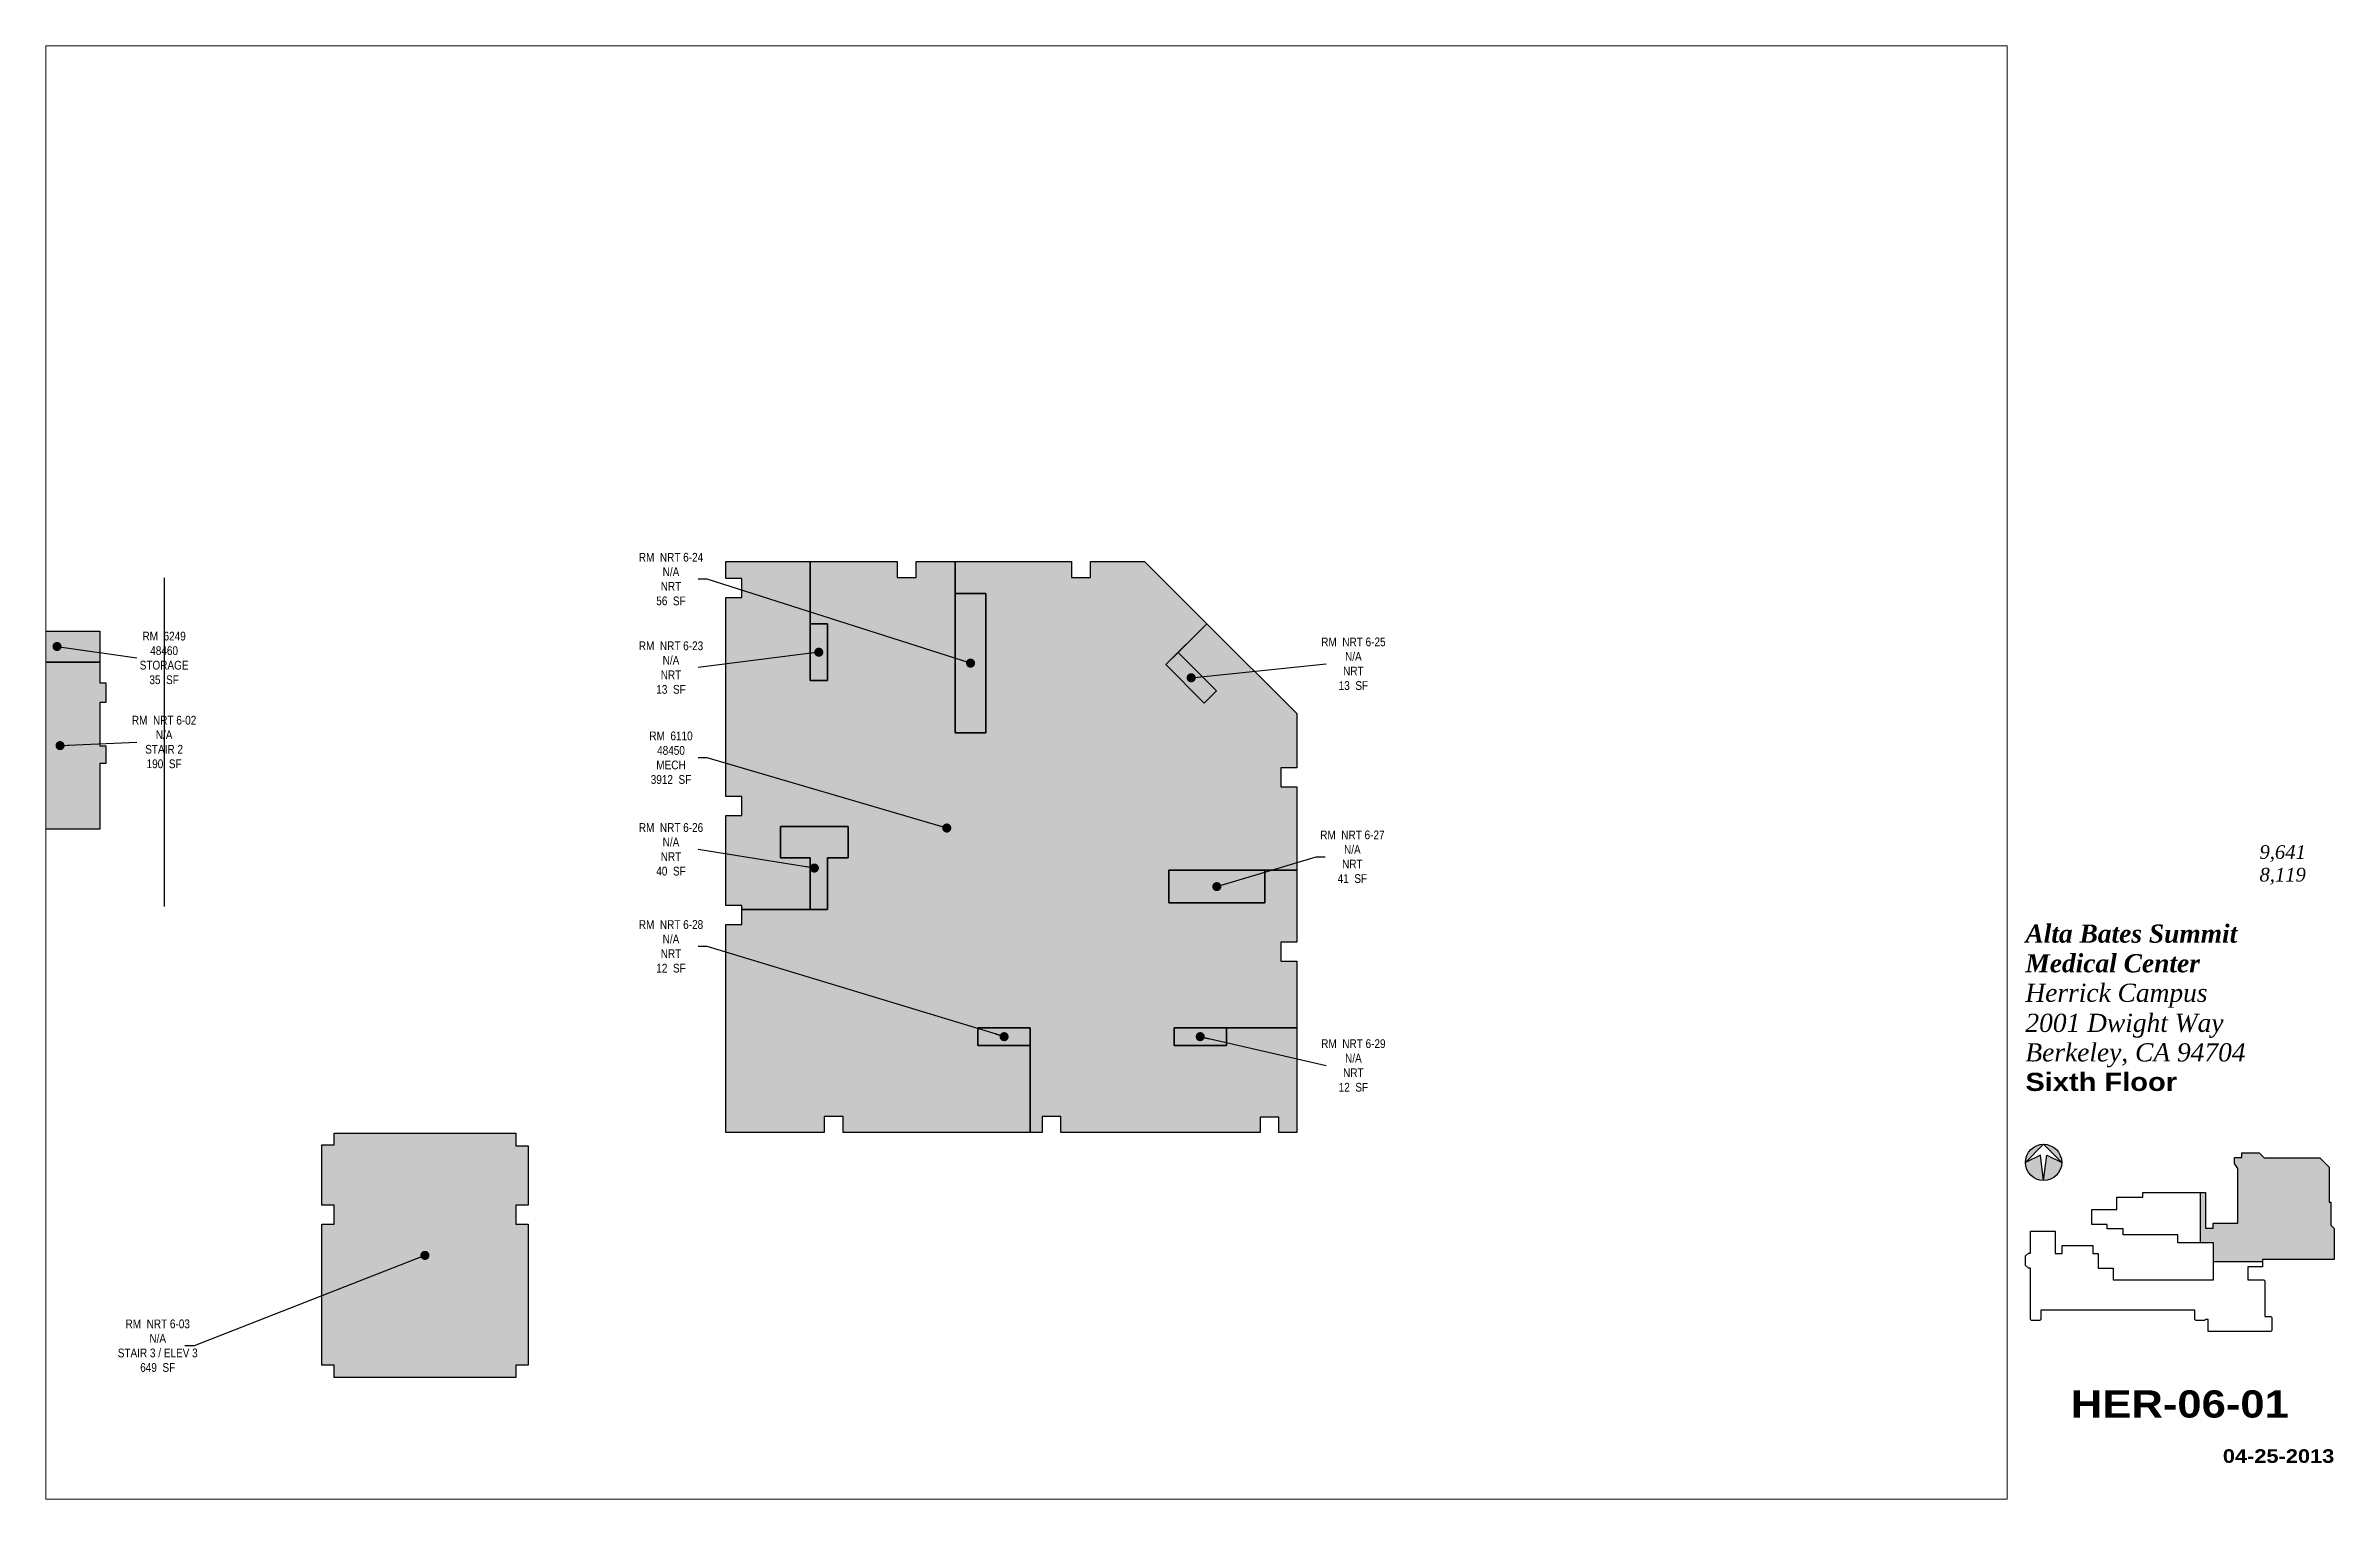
# Paper-space layout '01' of a CAD drawing. Header units: inches. Extents: x 0.9 to 16.7, y 0.5 to 10.5.
# The model-space entities are those that its viewports show. They can reach past a viewport. Long polylines and large blocks are cut down to what shows.
import ezdxf
from ezdxf.enums import TextEntityAlignment as Align

# ---------------------------------------------------------------- set-up
doc = ezdxf.new("R2010")
doc.units = ezdxf.units.IN
doc.header["$LTSCALE"] = 48
doc.header["$MEASUREMENT"] = 0
doc.layers.get('Defpoints').update_dxf_attribs({"color": 31})
for name, color, linetype in [('0-LABEL', 3, 'Continuous'), ('1-NRT', 200, 'Continuous'), ('1-NRT-PTN', 253, 'Continuous'), ('4-OCC', 6, 'Continuous'), ('4-OCC-PTN', 95, 'Continuous'), ('T-8', 8, 'Continuous')]:
    doc.layers.add(name, color=color, linetype=linetype)
doc.layers.add('T-VWPRT', color=1, linetype='Continuous', plot=False)
doc.styles.add('ArialB', font='')
doc.styles.add('ArialN', font='ARIALN.TTF')
doc.styles.add('TimesI', font='timesi.ttf')
doc.styles.add('TimesIB', font='timesbi.ttf')
doc.styles.get('ArialB').set_extended_font_data('Arial Black')
doc.dimstyles.new('AB-200', dxfattribs={"dimscale": 200, "dimtxt": 0.070312, "dimasz": 0.0625, "dimexe": 0.0625, "dimexo": 0.125, "dimgap": 0.1875, "dimtad": 0, "dimdec": 4, "dimrnd": 0.0625, "dimzin": 0, "dimdsep": 46, "dimlunit": 4, "dimtxsty": 'ArialN', "dimblk": 'ARCHTICK', "dimcen": 0.0625, "dimclrd": 256, "dimclre": 256, "dimclrt": 256, "dimadec": 0, "dimazin": 0, "dimtfac": 1, "dimtdec": 4, "dimtofl": 0, "dimtmove": 2, "dimatfit": 3, "dimldrblk": 'DOT', "dimfxl": 0, "dimfrac": 2, "dimtolj": 1, "dimtzin": 0, "dimlwd": -1, "dimlwe": -1, "dimarcsym": 0})

# ---------------------------------------------------------------- blocks, each defined once
blk = doc.blocks.new('n-arrow')
h = blk.add_hatch(color=256)
h.paths.add_polyline_path([(0, 0.125), (0.125, 0, 0.414214)])
h.paths.add_polyline_path([(0, 0.125, 0.414214), (-0.125, 0), (0.051, 0.022)])
h = blk.add_hatch(color=256)
h.paths.add_polyline_path([(0.051, -0.022), (-0.125, 0, 0.414214), (0, -0.125)])
h.paths.add_polyline_path([(0.125, 0), (0, -0.125, 0.414214)])
for p, q in [((-0.125, 0), (0.051, 0.022)), ((-0.125, 0), (0.051, -0.022)), ((0, 0.125), (0.125, 0)), ((0.051, 0.022), (0, 0.125)), ((0, -0.125), (0.125, 0)), ((0.051, -0.022), (0, -0.125))]:
    blk.add_line(p, q)
blk.add_circle((0, 0), 0.125)
blk = doc.blocks.new('AB-TB-text')
for tag, style, p in [('GROSS', 'TimesI', (1.93, 4.406)), ('USEABLE', 'TimesI', (1.93, 4.25)), ('DATE', 'ArialB', (2.125, 0.25))]:
    blk.add_attdef(tag, text='', height=0.0938, dxfattribs=dict(style=style)).set_placement(p, align=Align.RIGHT)
for tag, style, p in [('CAMPUS', 'TimesIB', (0, 3.75)), ('PAVILION', 'TimesI', (0, 3.547)), ('BUILDING', 'TimesI', (0, 3.34)), ('STREET', 'TimesI', (0, 3.137)), ('FLOOR', 'ArialB', (0, 2.934))]:
    blk.add_attdef(tag, text='', height=0.125, dxfattribs=dict(style=style)).set_placement(p, align=Align.TOP_LEFT)
at = {"style": 'ArialB'}
blk.add_attdef('DWG#', text='', height=0.188, dxfattribs=at).set_placement((1.062, 0.749), align=Align.TOP_CENTER)
blk = doc.blocks.new('_ArchTick')
at = {"const_width": 0.15}
blk.add_lwpolyline([(-0.5, -0.5), (0.5, 0.5)], dxfattribs=at)
blk = doc.blocks.new('_Dot')
at = {"lineweight": -2}
blk.add_line((-0.5, 0), (-1, 0), dxfattribs=at)
at = {"const_width": 0.5}
blk.add_lwpolyline([(-0.25, 0, 1), (0.25, 0, 1)], format="xyb", close=True, dxfattribs=at)

msp = doc.modelspace()

# ---------------------------------------------------------------- hatches: boundary and pattern name
at = {"layer": '1-NRT-PTN'}
for points in [[(4215.5, 2268), (4257.5, 2268), (4257.5, 2076), (4215.5, 2076)], [(4015.7, 2226), (4039.7, 2226), (4039.7, 2148), (4015.7, 2148)], [(4505.2, 2169.9), (4558.2, 2116.8), (4575.2, 2133.8), (4522.2, 2186.8)], [(2920.5, 1943.5), (2920.5, 2173.5), (3037.8, 2173.5), (3037.8, 2145), (3046.1, 2145), (3046.1, 2118), (3037.8, 2118), (3037.8, 2058), (3046.1, 2058), (3046.1, 2034), (3037.8, 2034), (3037.8, 1943.5)], [(3975, 1904), (3975, 1947), (4068, 1947), (4068, 1904), (4039.7, 1904), (4039.7, 1833), (4015.7, 1833), (4015.7, 1904)], [(4509.5, 1887), (4641.5, 1887), (4641.5, 1842), (4509.5, 1842)], [(4246.7, 1670), (4318.7, 1670), (4318.7, 1646), (4246.7, 1646)], [(4516.7, 1670), (4588.7, 1670), (4588.7, 1646), (4516.7, 1646)], [(3610.5, 1189), (3360.5, 1189), (3360.5, 1206), (3343.5, 1206), (3343.5, 1400), (3360.5, 1400), (3360.5, 1426), (3343.5, 1426), (3343.5, 1509), (3360.5, 1509), (3360.5, 1525), (3610.5, 1525), (3610.5, 1508), (3627.5, 1508), (3627.5, 1426), (3610.5, 1426), (3610.5, 1400), (3627.5, 1400), (3627.5, 1206), (3610.5, 1206)]]:
    msp.add_hatch(color=256, dxfattribs=at).paths.add_polyline_path(points)
at = {"layer": '4-OCC-PTN'}
for color, points in [(55, [(3899.5, 1526), (3899.5, 1812.5), (3921.5, 1812.5), (3921.5, 1833), (4039.7, 1833), (4039.7, 1904), (4068, 1904), (4068, 1947), (3975, 1947), (3975, 1904), (4015.7, 1904), (4015.7, 1833), (3921.5, 1833), (3921.5, 1838.5), (3899.5, 1838.5), (3899.5, 1962.5), (3921.5, 1962.5), (3921.5, 1988.5), (3899.5, 1988.5), (3899.5, 2262.5), (3921.5, 2262.5), (3921.5, 2288.5), (3899.5, 2288.5), (3899.5, 2312), (4015.7, 2312), (4015.7, 2148), (4039.7, 2148), (4039.7, 2226), (4015.7, 2226), (4015.7, 2312), (4135.5, 2312), (4135.5, 2290), (4161.5, 2290), (4161.5, 2312), (4215.5, 2312), (4215.5, 2076), (4257.5, 2076), (4257.5, 2268), (4215.5, 2268), (4215.5, 2312), (4375.5, 2312), (4375.5, 2290), (4401.5, 2290), (4401.5, 2312), (4476, 2312), (4561.7, 2226.3), (4505.2, 2169.9), (4558.2, 2116.8), (4575.2, 2133.8), (4522.2, 2186.8), (4561.7, 2226.3), (4685.5, 2102.5), (4685.5, 2028), (4663.5, 2028), (4663.5, 2002), (4685.5, 2002), (4685.5, 1887), (4509.5, 1887), (4509.5, 1842), (4641.5, 1842), (4641.5, 1887), (4685.5, 1887), (4685.5, 1788), (4663.5, 1788), (4663.5, 1762), (4685.5, 1762), (4685.5, 1670), (4516.7, 1670), (4516.7, 1646), (4588.7, 1646), (4588.7, 1670), (4685.5, 1670), (4685.5, 1526), (4661, 1526), (4661, 1547), (4635, 1547), (4635, 1526), (4361, 1526), (4361, 1548), (4335, 1548), (4335, 1526), (4318.7, 1526), (4318.7, 1670), (4246.7, 1670), (4246.7, 1646), (4318.7, 1646), (4318.7, 1526), (4061, 1526), (4061, 1548), (4035, 1548), (4035, 1526)]), (201, [(2920.5, 2216.2), (3037.8, 2216.2), (3037.8, 2173.5), (2920.5, 2173.5)])]:
    msp.add_hatch(color=color, dxfattribs=at).paths.add_polyline_path(points)

# ---------------------------------------------------------------- linework, layer by layer
at = {"layer": '1-NRT'}
for points in [[(4215.5, 2268), (4257.5, 2268), (4257.5, 2076), (4215.5, 2076)], [(4015.7, 2226), (4039.7, 2226), (4039.7, 2148), (4015.7, 2148)], [(4505.2, 2169.9), (4558.2, 2116.8), (4575.2, 2133.8), (4522.2, 2186.8)], [(2920.5, 1943.5), (2920.5, 2173.5), (3037.8, 2173.5), (3037.8, 2145), (3046.1, 2145), (3046.1, 2118), (3037.8, 2118), (3037.8, 2058), (3046.1, 2058), (3046.1, 2034), (3037.8, 2034), (3037.8, 1943.5)], [(3975, 1904), (3975, 1947), (4068, 1947), (4068, 1904), (4039.7, 1904), (4039.7, 1833), (4015.7, 1833), (4015.7, 1904)], [(4509.5, 1887), (4641.5, 1887), (4641.5, 1842), (4509.5, 1842)], [(4246.7, 1670), (4318.7, 1670), (4318.7, 1646), (4246.7, 1646)], [(4516.7, 1670), (4588.7, 1670), (4588.7, 1646), (4516.7, 1646)], [(3610.5, 1189), (3360.5, 1189), (3360.5, 1206), (3343.5, 1206), (3343.5, 1400), (3360.5, 1400), (3360.5, 1426), (3343.5, 1426), (3343.5, 1509), (3360.5, 1509), (3360.5, 1525), (3610.5, 1525), (3610.5, 1508), (3627.5, 1508), (3627.5, 1426), (3610.5, 1426), (3610.5, 1400), (3627.5, 1400), (3627.5, 1206), (3610.5, 1206)]]:
    msp.add_lwpolyline(points, close=True, dxfattribs=at)
at = {"layer": '4-OCC'}
for points in [[(3899.5, 1526), (3899.5, 1812.5), (3921.5, 1812.5), (3921.5, 1833), (4039.7, 1833), (4039.7, 1904), (4068, 1904), (4068, 1947), (3975, 1947), (3975, 1904), (4015.7, 1904), (4015.7, 1833), (3921.5, 1833), (3921.5, 1838.5), (3899.5, 1838.5), (3899.5, 1962.5), (3921.5, 1962.5), (3921.5, 1988.5), (3899.5, 1988.5), (3899.5, 2262.5), (3921.5, 2262.5), (3921.5, 2288.5), (3899.5, 2288.5), (3899.5, 2312), (4015.7, 2312), (4015.7, 2148), (4039.7, 2148), (4039.7, 2226), (4015.7, 2226), (4015.7, 2312), (4135.5, 2312), (4135.5, 2290), (4161.5, 2290), (4161.5, 2312), (4215.5, 2312), (4215.5, 2076), (4257.5, 2076), (4257.5, 2268), (4215.5, 2268), (4215.5, 2312), (4375.5, 2312), (4375.5, 2290), (4401.5, 2290), (4401.5, 2312), (4476, 2312), (4561.7, 2226.3), (4505.2, 2169.9), (4558.2, 2116.8), (4575.2, 2133.8), (4522.2, 2186.8), (4561.7, 2226.3), (4685.5, 2102.5), (4685.5, 2028), (4663.5, 2028), (4663.5, 2002), (4685.5, 2002), (4685.5, 1887), (4509.5, 1887), (4509.5, 1842), (4641.5, 1842), (4641.5, 1887), (4685.5, 1887), (4685.5, 1788), (4663.5, 1788), (4663.5, 1762), (4685.5, 1762), (4685.5, 1670), (4516.7, 1670), (4516.7, 1646), (4588.7, 1646), (4588.7, 1670), (4685.5, 1670), (4685.5, 1526), (4661, 1526), (4661, 1547), (4635, 1547), (4635, 1526), (4361, 1526), (4361, 1548), (4335, 1548), (4335, 1526), (4318.7, 1526), (4318.7, 1670), (4246.7, 1670), (4246.7, 1646), (4318.7, 1646), (4318.7, 1526), (4061, 1526), (4061, 1548), (4035, 1548), (4035, 1526)], [(2920.5, 2216.2), (3037.8, 2216.2), (3037.8, 2173.5), (2920.5, 2173.5)]]:
    msp.add_lwpolyline(points, close=True, dxfattribs=at)
at = {"layer": 'Defpoints'}
msp.add_line((3126.5, 2289.5), (3126.5, 1837.2), dxfattribs=at)

# ---------------------------------------------------------------- texts
at = {"layer": '0-LABEL', "char_height": 12, "attachment_point": 5, "style": 'ArialN'}
for s, insert in [('RM  NRT 6-24\\PN/A\\PNRT\\P56  SF', (3824.2, 2287.6)), ('RM  6249\\P48460\\PSTORAGE\\P35  SF', (3126.5, 2179.1)), ('RM  NRT 6-25\\PN/A\\PNRT\\P13  SF', (4763.5, 2171.1)), ('RM  NRT 6-23\\PN/A\\PNRT\\P13  SF', (3824.2, 2165.8)), ('RM  NRT 6-02\\PN/A\\PSTAIR 2\\P190  SF', (3126.5, 2063.4)), ('RM  6110\\P48450\\PMECH\\P3912  SF', (3824.2, 2041.8)), ('RM  NRT 6-26\\PN/A\\PNRT\\P40  SF', (3824.2, 1915.7)), ('RM  NRT 6-27\\PN/A\\PNRT\\P41  SF', (4762.1, 1905.5)), ('RM  NRT 6-28\\PN/A\\PNRT\\P12  SF', (3824.2, 1782.2)), ('RM  NRT 6-29\\PN/A\\PNRT\\P12  SF', (4763.5, 1618.3)), ('RM  NRT 6-03\\PN/A\\PSTAIR 3 / ELEV 3\\P649  SF', (3117.7, 1232.7))]:
    msp.add_mtext(s, dxfattribs=dict(at, insert=insert))

# ---------------------------------------------------------------- leaders
at = {"layer": '0-LABEL', "annotation_type": 0, "has_hookline": 1}
for points, hookline_direction, text_width in [([(4236.5, 2172), (3874.2, 2287.6), (3861.7, 2287.6)], 1, 86.9), ([(2979.1, 2194.9), (3089, 2179.1)], 0, 65.9), ([(4027.7, 2187), (3861.7, 2165.8)], 1, 86.9), ([(4540.2, 2151.8), (4726, 2171.1)], 0, 87), ([(2983.3, 2058.5), (3089, 2063.4)], 0, 86.8), ([(4203.8, 1945.1), (3874.2, 2041.8), (3861.7, 2041.8)], 1, 57.9), ([(4021.5, 1890), (3861.7, 1915.7)], 1, 86.9), ([(4575.5, 1864.5), (4712.1, 1905.5), (4724.6, 1905.5)], 0, 86.9), ([(4282.7, 1658), (3874.2, 1782.2), (3861.7, 1782.2)], 1, 86.9), ([(4552.7, 1658), (4726, 1618.3)], 0, 86.9), ([(3485.5, 1357), (3167.7, 1232.7), (3155.2, 1232.7)], 1, 108.8)]:
    msp.add_leader(points, dimstyle='AB-200', dxfattribs=dict(at, hookline_direction=hookline_direction, text_width=text_width))

psp = doc.layouts.new('01')

# ---------------------------------------------------------------- hatches: boundary and pattern name
at = {"layer": 'T-8'}
psp.add_hatch(color=256, dxfattribs=at).paths.add_polyline_path([(16.206, 2.849), (16.172, 2.884), (16.051, 2.884), (16.051, 2.851), (16.001, 2.851), (16.001, 2.81), (16.025, 2.776), (16.025, 2.399), (15.854, 2.399), (15.854, 2.365), (15.802, 2.365), (15.802, 2.61), (15.766, 2.61), (15.766, 2.264), (15.856, 2.264), (15.856, 2.133), (16.194, 2.133), (16.194, 2.149), (16.688, 2.149), (16.688, 2.362), (16.664, 2.386), (16.664, 2.544), (16.653, 2.544), (16.653, 2.784), (16.589, 2.848)])

# ---------------------------------------------------------------- linework, layer by layer
for p, q in [((15.766, 2.264), (15.766, 2.61)), ((16.194, 2.133), (15.856, 2.133))]:
    psp.add_line(p, q, dxfattribs=at)
psp.add_lwpolyline([(16.001, 2.851), (16.051, 2.851), (16.051, 2.884), (16.172, 2.884), (16.206, 2.849), (16.589, 2.848), (16.653, 2.784), (16.653, 2.544), (16.664, 2.544), (16.664, 2.386), (16.688, 2.362), (16.688, 2.149), (16.194, 2.149), (16.194, 2.098), (16.093, 2.098), (16.093, 2.009), (16.202, 2.009), (16.21, 2.002), (16.21, 1.758), (16.252, 1.758), (16.259, 1.751), (16.259, 1.661), (16.252, 1.654), (15.821, 1.654), (15.821, 1.737), (15.802, 1.737), (15.795, 1.73), (15.736, 1.73), (15.728, 1.737), (15.728, 1.8), (14.669, 1.8), (14.669, 1.737), (14.662, 1.73), (14.603, 1.73), (14.596, 1.737), (14.596, 2.089), (14.583, 2.089), (14.562, 2.108), (14.562, 2.174), (14.583, 2.193), (14.596, 2.193), (14.596, 2.345), (14.766, 2.345), (14.766, 2.191), (14.816, 2.191), (14.816, 2.246), (15.025, 2.246), (15.025, 2.191), (15.063, 2.191), (15.063, 2.089), (15.165, 2.089), (15.165, 2.009), (15.856, 2.009), (15.856, 2.264), (15.611, 2.264), (15.611, 2.318), (15.234, 2.318), (15.234, 2.36), (15.125, 2.36), (15.125, 2.389), (15.02, 2.389), (15.02, 2.493), (15.191, 2.493), (15.191, 2.579), (15.371, 2.579), (15.371, 2.61), (15.802, 2.61), (15.802, 2.365), (15.854, 2.365), (15.854, 2.399), (16.025, 2.399), (16.025, 2.776), (16.001, 2.81)], close=True, dxfattribs=at)

# ---------------------------------------------------------------- block references
ref = psp.add_blockref('AB-TB-text', (14.562, 0.5), dxfattribs=at)
ref.add_attrib('DATE', '04-25-2013', dxfattribs={"layer": '0', "height": 0.0938, "style": 'ArialB'}).set_placement((16.688, 0.75), align=Align.RIGHT)
ref.add_attrib('DWG#', 'HER-06-01', dxfattribs={"layer": '0', "height": 0.1875, "style": 'ArialB'}).set_placement((15.625, 1.249), align=Align.TOP_CENTER)
ref.add_attrib('GROSS', '9,641', dxfattribs={"layer": '0', "color": 5, "height": 0.0938, "style": 'TimesI'}).set_placement((16.492, 4.906), align=Align.RIGHT)
ref.add_attrib('USEABLE', '8,119', dxfattribs={"layer": '0', "color": 5, "height": 0.0938, "style": 'TimesI'}).set_placement((16.492, 4.75), align=Align.RIGHT)
ref.add_attrib('PAVILION', 'Herrick Campus', dxfattribs={"layer": '0', "color": 5, "height": 0.125, "style": 'TimesI'}).set_placement((14.562, 4.047), align=Align.TOP_LEFT)
ref.add_attrib('BUILDING', '2001 Dwight Way', dxfattribs={"layer": '0', "color": 5, "height": 0.125, "style": 'TimesI'}).set_placement((14.562, 3.84), align=Align.TOP_LEFT)
ref.add_attrib('STREET', 'Berkeley, CA 94704', dxfattribs={"layer": '0', "color": 5, "height": 0.125, "style": 'TimesI'}).set_placement((14.562, 3.637), align=Align.TOP_LEFT)
ref.add_attrib('FLOOR', 'Sixth Floor', dxfattribs={"layer": '0', "height": 0.125, "style": 'ArialB'}).set_placement((14.562, 3.434), align=Align.TOP_LEFT)
ref.add_attrib('CAMPUS', 'Medical Center', dxfattribs={"layer": '0', "color": 5, "height": 0.125, "style": 'TimesIB'}).set_placement((14.562, 4.25), align=Align.TOP_LEFT)
ref.add_attrib('CAMPUS', 'Alta Bates Summit', dxfattribs={"layer": '0', "color": 5, "height": 0.125, "style": 'TimesIB'}).set_placement((14.562, 4.454), align=Align.TOP_LEFT)
at = {"layer": 'T-8', "rotation": 90}
psp.add_blockref('n-arrow', (14.687, 2.817), dxfattribs=at)

# ---------------------------------------------------------------- viewports
at = {"layer": 'T-VWPRT'}
psp.add_viewport(center=(7.687, 5.5), size=(13.5, 10), view_center_point=(4313.5, 2021.5), view_height=2000, dxfattribs=at)

doc.saveas('drawing.dxf')
